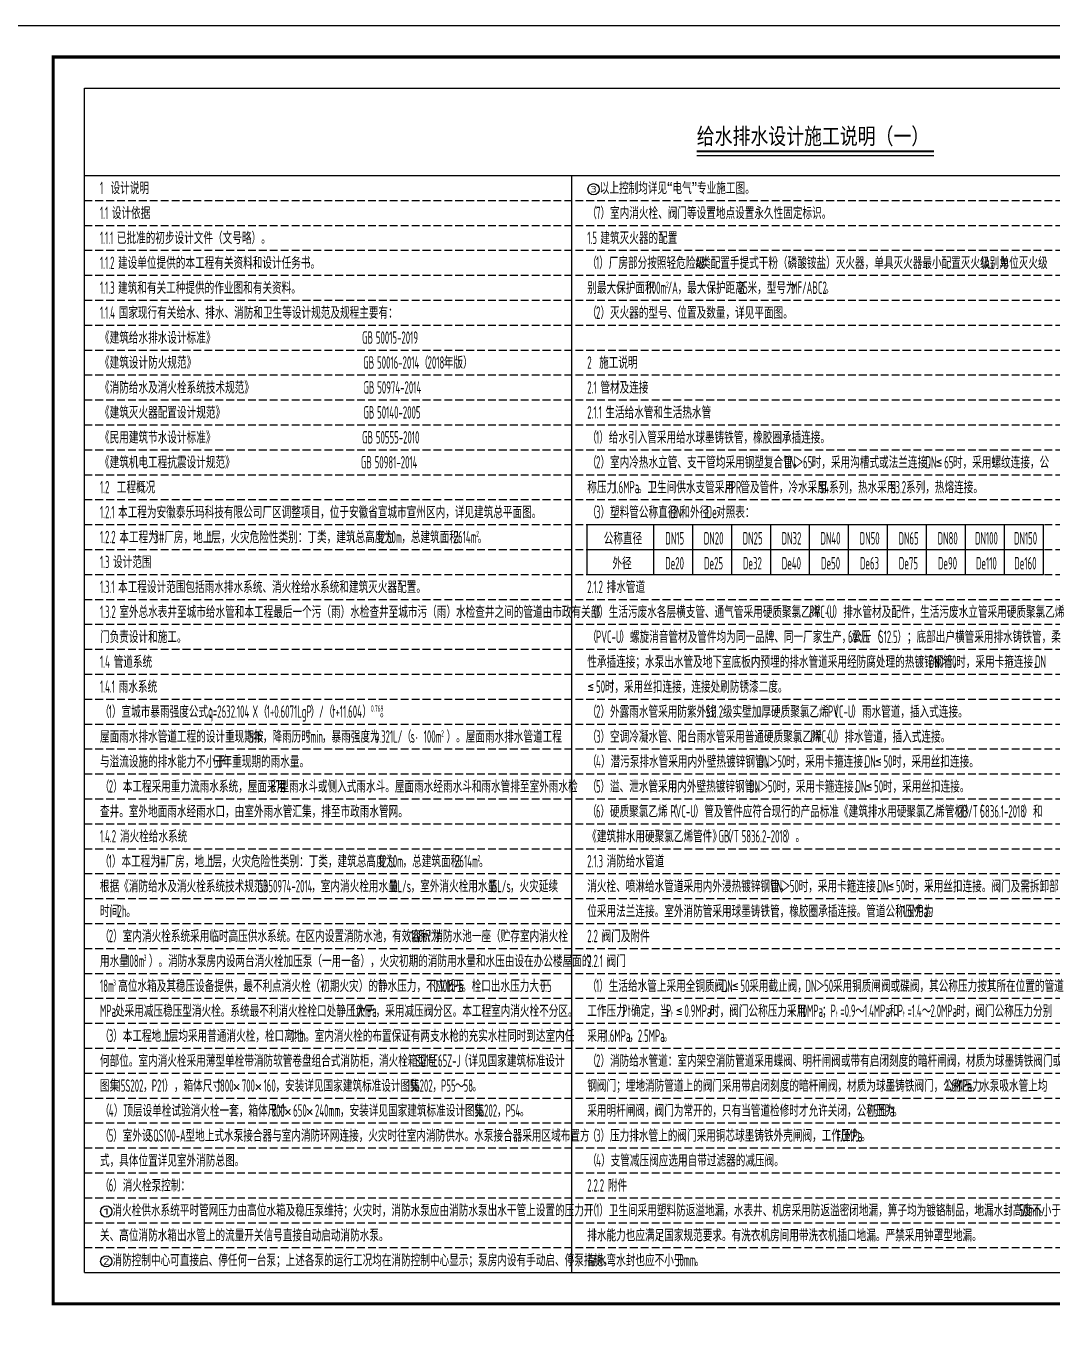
# Model space of a CAD drawing. Extents: x 12300 to 361047, y -1498650 to 1244242.
# Drawn here: x 231669 to 264593, y 133271 to 174796 of the extents above; entities that cross this region are included whole.
import ezdxf
from ezdxf.enums import TextEntityAlignment as Align

# ---------------------------------------------------------------- set-up
doc = ezdxf.new("R2010")
doc.units = 0
doc.header["$LTSCALE"] = 1000
doc.header["$MEASUREMENT"] = 0
doc.linetypes.add('DASH', pattern=[0.35, 0.25, -0.1])
for name, color, linetype in [('DIM_SYMB', 8, 'CONTINUOUS'), ('TEXT', 3, 'CONTINUOUS'), ('TWT_TITLE', 7, 'CONTINUOUS')]:
    doc.layers.add(name, color=color, linetype=linetype)
doc.styles.add('ht', font='simhei.ttf', dxfattribs={"width": 0.8})
doc.styles.get("Standard").update_dxf_attribs({"font": 'GBENOR', "bigfont": 'GBCBIG'})

msp = doc.modelspace()

# ---------------------------------------------------------------- linework, layer by layer
at = {"layer": 'DIM_SYMB', "color": 3, "const_width": 70}
msp.add_lwpolyline([(253192.3, 170773.4), (260801.3, 170773.4)], dxfattribs=at)
at = {"layer": 'DIM_SYMB', "color": 3}
msp.add_lwpolyline([(253192.3, 170633.4), (260801.3, 170633.4)], dxfattribs=at)
at = {"layer": 'TEXT', "color": 3}
for p, q in [((233546.8, 134796.1), (233546.8, 172796.1)), ((233546.8, 172796.1), (280446.8, 172796.1)), ((233546.8, 169996.1), (280446.8, 169996.1)), ((249180.2, 134796.1), (249180.2, 169996.1)), ((249680.2, 158796.1), (264313.5, 158796.1)), ((249680.2, 157196.1), (249680.2, 158796.1)), ((251813.5, 157196.1), (251813.5, 158796.1)), ((253063.5, 157196.1), (253063.5, 158796.1)), ((254313.5, 157196.1), (254313.5, 158796.1)), ((255563.5, 157196.1), (255563.5, 158796.1)), ((256813.5, 157196.1), (256813.5, 158796.1)), ((258063.5, 157196.1), (258063.5, 158796.1)), ((259313.5, 157196.1), (259313.5, 158796.1)), ((260563.5, 157196.1), (260563.5, 158796.1)), ((261813.5, 157196.1), (261813.5, 158796.1)), ((263063.5, 157196.1), (263063.5, 158796.1)), ((264313.5, 157196.1), (264313.5, 158796.1)), ((249680.2, 157996.1), (264313.5, 157996.1)), ((249680.2, 157196.1), (264313.5, 157196.1)), ((233546.8, 134796.1), (280446.8, 134796.1))]:
    msp.add_line(p, q, dxfattribs=at)
at = {"layer": 'TEXT', "color": 3, "linetype": 'DASH'}
for p, q in [((233546.8, 169196.1), (280446.8, 169196.1)), ((233546.8, 168396.1), (280446.8, 168396.1)), ((233546.8, 167596.1), (280446.8, 167596.1)), ((233546.8, 166796.1), (280446.8, 166796.1)), ((233546.8, 165996.1), (280446.8, 165996.1)), ((233546.8, 165196.1), (280446.8, 165196.1)), ((233546.8, 164396.1), (280446.8, 164396.1)), ((233546.8, 163596.1), (280446.8, 163596.1)), ((233546.8, 162796.1), (280446.8, 162796.1)), ((233546.8, 161996.1), (280446.8, 161996.1)), ((233546.8, 161196.1), (280446.8, 161196.1)), ((233546.8, 160396.1), (280446.8, 160396.1)), ((233546.8, 159596.1), (280446.8, 159596.1)), ((233546.8, 158796.1), (280446.8, 158796.1)), ((233546.8, 157996.1), (280446.8, 157996.1)), ((233546.8, 157196.1), (280446.8, 157196.1)), ((233546.8, 156396.1), (280446.8, 156396.1)), ((233546.8, 155596.1), (280446.8, 155596.1)), ((233546.8, 154796.1), (280446.8, 154796.1)), ((233546.8, 153996.1), (280446.8, 153996.1)), ((233546.8, 153196.1), (280446.8, 153196.1)), ((233546.8, 152396.1), (280446.8, 152396.1)), ((233546.8, 151596.1), (280446.8, 151596.1)), ((233546.8, 150796.1), (280446.8, 150796.1)), ((233546.8, 149996.1), (280446.8, 149996.1)), ((233546.8, 149196.1), (280446.8, 149196.1)), ((233546.8, 148396.1), (280446.8, 148396.1)), ((233546.8, 147596.1), (280446.8, 147596.1)), ((233546.8, 146796.1), (280446.8, 146796.1)), ((233546.8, 145996.1), (280446.8, 145996.1)), ((233546.8, 145196.1), (280446.8, 145196.1)), ((233546.8, 144396.1), (280446.8, 144396.1)), ((233546.8, 143596.1), (280446.8, 143596.1)), ((233546.8, 142796.1), (280446.8, 142796.1)), ((233546.8, 141996.1), (280446.8, 141996.1)), ((233546.8, 141196.1), (280446.8, 141196.1)), ((233546.8, 140396.1), (280446.8, 140396.1)), ((233546.8, 139596.1), (280446.8, 139596.1)), ((233546.8, 138796.1), (280446.8, 138796.1)), ((233546.8, 137996.1), (280446.8, 137996.1)), ((233546.8, 137196.1), (280446.8, 137196.1)), ((233546.8, 136396.1), (280446.8, 136396.1)), ((233546.8, 135596.1), (280446.8, 135596.1))]:
    msp.add_line(p, q, dxfattribs=at)
at = {"layer": 'TEXT', "color": 3}
for centre in [(249880.2, 169556.1), (234246.8, 136756.1), (234246.8, 135156.1)]:
    msp.add_circle(centre, 180, dxfattribs=at)
at = {"layer": 'TWT_TITLE', "color": 3}
msp.add_lwpolyline([(230046.8, 132796.1), (289446.8, 132796.1), (289446.8, 174796.1), (230046.8, 174796.1)], close=True, dxfattribs=at)
at = {"layer": 'TWT_TITLE', "color": 3, "const_width": 100}
msp.add_lwpolyline([(232546.8, 133796.1), (288446.8, 133796.1), (288446.8, 173796.1), (232546.8, 173796.1)], close=True, dxfattribs=at)

# ---------------------------------------------------------------- texts
at = {"layer": 'DIM_SYMB', "color": 3, "style": 'ht', "width": 0.8}
msp.add_text('给水排水设计施工说明（一）', height=525.738, dxfattribs=at).set_placement((253192.3, 170996.1))
at = {"layer": 'TEXT', "color": 3, "width": 0.6}
for s, height, p in [('1', 400, (234046.8, 169396.1)), ('1.1', 400, (234046.8, 168596.1)), ('7', 400, (249961, 168596.1)), ('1.1.1', 400, (234046.8, 167796.1)), ('1.5', 400, (249680.2, 167796.1)), ('1.1.2', 400, (234046.8, 166996.1)), ('1', 400, (249961, 166996.1)), ('A', 400, (253150.4, 166996.1)), ('1A', 400, (262317.6, 166996.1)), ('1.1.3', 400, (234046.8, 166196.1)), ('100m', 400, (251646.1, 166196.1)), ('2', 200, (252206.1, 166396.1)), ('/A', 400, (252254.7, 166196.1)), ('25', 400, (254540.6, 166196.1)), ('MF/ABC2', 400, (256224.9, 166196.1)), ('1.1.4', 400, (234046.8, 165396.1)), ('2', 400, (249961, 165396.1)), ('GB', 400, (242457, 164596.1)), ('50015-2019', 400, (242897, 164596.1)), ('GB', 400, (242495.3, 163796.1)), ('50016-2014', 400, (242935.3, 163796.1)), ('2018', 400, (244556.2, 163796.1)), ('2', 400, (249680.2, 163796.1)), ('GB', 400, (242500.4, 162996.1)), ('50974-2014', 400, (242940.4, 162996.1)), ('2.1', 400, (249680.2, 162996.1)), ('GB', 400, (242497.9, 162196.1)), ('50140-2005', 400, (242937.9, 162196.1)), ('2.1.1', 400, (249680.2, 162196.1)), ('GB', 400, (242457, 161396.1)), ('50555-2010', 400, (242897, 161396.1)), ('1', 400, (249961, 161396.1)), ('GB', 400, (242418.7, 160596.1)), ('50981-2014', 400, (242858.7, 160596.1)), ('2', 400, (249961, 160596.1)), ('DN', 400, (255998.9, 160596.1)), ('65', 400, (256599.7, 160596.1)), ('DN', 400, (260530.8, 160596.1)), ('65', 400, (261131.6, 160596.1)), ('1.2', 400, (234046.8, 159796.1)), ('1.6MPa', 400, (250522.7, 159796.1)), ('PPR', 400, (254111.2, 159796.1)), ('S4', 400, (257118.9, 159796.1)), ('S3.2', 400, (259404.8, 159796.1)), ('3', 400, (249961, 158996.1)), ('DN', 400, (252347.8, 158996.1)), ('De', 400, (253510.4, 158996.1)), ('DN15', 400, (252184.4, 158156.1)), ('DN20', 400, (253418.4, 158156.1)), ('DN25', 400, (254664.4, 158156.1)), ('DN32', 400, (255912.5, 158156.1)), ('DN40', 400, (257158.4, 158156.1)), ('DN50', 400, (258418.4, 158156.1)), ('DN65', 400, (259664.4, 158156.1)), ('DN80', 400, (260918.4, 158156.1)), ('DN100', 400, (262118.4, 158156.1)), ('DN150', 400, (263368.4, 158156.1)), ('1.3', 400, (234046.8, 157396.1)), ('De20', 400, (252178.4, 157356.1)), ('De25', 400, (253424.4, 157356.1)), ('De32', 400, (254672.5, 157356.1)), ('De40', 400, (255918.4, 157356.1)), ('De50', 400, (257178.4, 157356.1)), ('De63', 400, (258424.4, 157356.1)), ('De75', 400, (259674.4, 157356.1)), ('De90', 400, (260928.1, 157356.1)), ('De110', 400, (262148.4, 157356.1)), ('De160', 400, (263378.4, 157356.1)), ('1.3.1', 400, (234046.8, 156596.1)), ('2.1.2', 400, (249680.2, 156596.1)), ('1.3.2', 400, (234046.8, 155796.1)), ('1', 400, (249961, 155796.1)), ('PVC-U', 400, (256801.4, 155796.1)), ('PVC-U', 400, (249961, 154996.1)), ('6', 400, (258043.1, 154996.1)), ('S12.5', 400, (259025.7, 154996.1)), ('1.4', 400, (234046.8, 154196.1)), ('DN', 400, (260633.4, 154196.1)), ('50', 400, (261234.2, 154196.1)), ('DN', 400, (264041.9, 154196.1)), ('1.4.1', 400, (234046.8, 153396.1)), ('50', 400, (249961, 153396.1)), ('1', 400, (234327.7, 152596.1)), ('q=2632.104', 400, (237517, 152596.1)), ('X', 400, (238937, 152596.1)), ('1+0.6071LgP', 400, (239397.9, 152596.1)), ('/', 400, (241078.7, 152596.1)), ('t+11.604', 400, (241499.6, 152596.1)), ('0.769', 200, (242740.4, 152796.1)), ('2', 400, (249961, 152596.1)), ('S11.2', 400, (253471.2, 152596.1)), ('PVC-U', 400, (257401.4, 152596.1)), ('5', 400, (238821.3, 151796.1)), ('5min', 400, (240646.4, 151796.1)), ('4.321L/', 400, (242851.5, 151796.1)), ('s', 400, (244012.4, 151796.1)), ('100m', 400, (244433.7, 151796.1)), ('2', 200, (244993.7, 151996.1)), ('3', 400, (249961, 151796.1)), ('PVC-U', 400, (256841.4, 151796.1)), ('50', 400, (237697.9, 150996.1)), ('4', 400, (249958.6, 150996.1)), ('DN', 400, (255173.9, 150996.1)), ('50', 400, (255774.8, 150996.1)), ('DN', 400, (258582.4, 150996.1)), ('50', 400, (259183.3, 150996.1)), ('2', 400, (234327.7, 150196.1)), ('87', 400, (239523, 150196.1)), ('5', 400, (249958.6, 150196.1)), ('DN', 400, (254873.1, 150196.1)), ('50', 400, (255473.9, 150196.1)), ('DN', 400, (258281.6, 150196.1)), ('50', 400, (258882.4, 150196.1)), ('6', 400, (249958.6, 149396.1)), ('PVC-U', 400, (252345.4, 149396.1)), ('GB/T', 400, (261551, 149396.1)), ('5836.1-2018', 400, (262291, 149396.1)), ('1.4.2', 400, (234046.8, 148596.1)), ('GB/T', 400, (253890.5, 148596.1)), ('5836.2-2018', 400, (254630.5, 148596.1)), ('2.1.3', 400, (249680.2, 147796.1)), ('GB50974-2014', 400, (239102.1, 146996.1)), ('10L/s', 400, (243350.5, 146996.1)), ('15L/s', 400, (246538.7, 146996.1)), ('DN', 400, (255578, 146996.1)), ('50', 400, (256178.9, 146996.1)), ('DN', 400, (258986.5, 146996.1)), ('50', 400, (259587.4, 146996.1)), ('2h', 400, (234608.5, 146196.1)), ('1.6MPa', 400, (259790.8, 146196.1)), ('2', 400, (234327.7, 145396.1)), ('108m', 400, (244016.6, 145396.1)), ('3', 200, (244576.6, 145596.1)), ('2.2', 400, (249680.2, 145396.1)), ('108m', 400, (234889.4, 144596.1)), ('3', 200, (235449.4, 144796.1)), ('2.2.1', 400, (249680.2, 144596.1)), ('18m', 400, (234046.8, 143796.1)), ('3', 200, (234466.8, 143996.1)), ('0.10MPa', 400, (244741.6, 143796.1)), ('0.5', 400, (248189.3, 143796.1)), ('1', 400, (249961, 143796.1)), ('DN', 400, (253992.9, 143796.1)), ('50', 400, (254593.8, 143796.1)), ('DN', 400, (256678.9, 143796.1)), ('50', 400, (257279.7, 143796.1)), ('MPa', 400, (234046.8, 142996.1)), ('1.0MPa', 400, (242109.8, 142996.1)), ('Pt', 400, (250803.6, 142996.1)), ('P', 400, (252207, 142996.1)), ('0.9MPa', 400, (252797.8, 142996.1)), ('1.0MPa', 400, (256427, 142996.1)), ('P', 400, (257487.9, 142996.1)), ('=0.9', 400, (257797.9, 142996.1)), ('1.4MPa', 400, (258559.4, 142996.1)), ('P', 400, (259640.3, 142996.1)), ('=1.4', 400, (259950.3, 142996.1)), ('2.0MPa', 400, (260691.1, 142996.1)), ('t', 200, (252367, 142996.1)), ('t', 200, (257647.9, 142996.1)), ('t', 200, (259800.3, 142996.1)), ('3', 400, (234327.7, 142196.1)), ('1', 400, (236152.8, 142196.1)), ('1.1m', 400, (240184.7, 142196.1)), ('1.6MPa', 400, (250241.9, 142196.1)), ('2.5MPa', 400, (251302.7, 142196.1)), ('SG16E65Z-J', 400, (244157.5, 141396.1)), ('2', 400, (249961, 141396.1)), ('15S202', 400, (234608.5, 140596.1)), ('P21', 400, (235709.4, 140596.1)), ('1800', 400, (237794.5, 140596.1)), ('700', 400, (238595.3, 140596.1)), ('160', 400, (239296.2, 140596.1)), ('15S202', 400, (243889, 140596.1)), ('P55', 400, (244989.8, 140596.1)), ('58', 400, (245710.7, 140596.1)), ('1.6MPa', 400, (261195.1, 140596.1)), ('4', 400, (234327.7, 139796.1)), ('800', 400, (239543, 139796.1)), ('650', 400, (240243.8, 139796.1)), ('240mm', 400, (240944.7, 139796.1)), ('15S202', 400, (245957.5, 139796.1)), ('P54', 400, (247058.3, 139796.1)), ('2.5MPa', 400, (258667.4, 139796.1)), ('5', 400, (234327.7, 138996.1)), ('SQS100-A', 400, (235591.1, 138996.1)), ('3', 400, (249961, 138996.1)), ('1.0MPa', 400, (257684, 138996.1)), ('4', 400, (249961, 138196.1)), ('6', 400, (234327.7, 137396.1)), ('2.2.2', 400, (249680.2, 137396.1)), ('1', 400, (249961, 136596.1)), ('50mm', 400, (263541.9, 136596.1)), ('50mm', 400, (252488.7, 134996.1))]:
    msp.add_text(s, height=height, dxfattribs=at).set_placement(p)
at = {"layer": 'TEXT', "color": 3}
for s, height, p in [('设计说明', 385.82, (234386.8, 169396.1)), ('以上控制均详见“电气”专业施工图。', 385.816, (250080.2, 169396.1)), ('设计依据', 385.82, (234426.8, 168596.1)), ('（', 385.8, (249680.2, 168596.1)), ('）室内消火栓、阀门等设置地点设置永久性固定标识。', 385.816, (250101, 168596.1)), ('已批准的初步设计文件（文号略）。', 385.816, (234586.8, 167796.1)), ('建筑灭火器的配置', 385.82, (250100.2, 167796.1)), ('建设单位提供的本工程有关资料和设计任务书。', 385.816, (234626.8, 166996.1)), ('（', 385.8, (249680.2, 166996.1)), ('）厂房部分按照轻危险级', 385.816, (250061, 166996.1)), ('类配置手提式干粉（磷酸铵盐）灭火器，单具灭火器最小配置灭火级别为', 385.816, (253330.4, 166996.1)), ('，单位灭火级', 385.82, (262597.6, 166996.1)), ('建筑和有关工种提供的作业图和有关资料。', 385.816, (234626.8, 166196.1)), ('别最大保护面积', 385.82, (249680.2, 166196.1)), ('，最大保护距离', 385.82, (252574.7, 166196.1)), ('米，型号为', 385.82, (254820.6, 166196.1)), ('。', 385.8, (257304.9, 166196.1)), ('国家现行有关给水、排水、消防和卫生等设计规范及规程主要有：', 385.816, (234646.8, 165396.1)), ('（', 385.8, (249680.2, 165396.1)), ('）灭火器的型号、位置及数量，详见平面图。', 385.816, (250101, 165396.1)), ('《建筑给水排水设计标准》', 385.816, (234046.8, 164596.1)), ('《建筑设计防火规范》', 385.82, (234046.8, 163796.1)), ('（', 385.8, (244275.3, 163796.1)), ('年版）', 385.82, (245076.2, 163796.1)), ('施工说明', 385.82, (250060.2, 163796.1)), ('《消防给水及消火栓系统技术规范》', 385.816, (234046.8, 162996.1)), ('管材及连接', 385.82, (250100.2, 162996.1)), ('《建筑灭火器配置设计规范》', 385.816, (234046.8, 162196.1)), ('生活给水管和生活热水管', 385.816, (250260.2, 162196.1)), ('《民用建筑节水设计标准》', 385.816, (234046.8, 161396.1)), ('（', 385.8, (249680.2, 161396.1)), ('）给水引入管采用给水球墨铸铁管，橡胶圈承插连接。', 385.816, (250061, 161396.1)), ('《建筑机电工程抗震设计规范》', 385.816, (234046.8, 160596.1)), ('（', 385.8, (249680.2, 160596.1)), ('）室内冷热水立管、支干管均采用钢塑复合管，', 385.816, (250101, 160596.1)), ('＞', 385.8, (256318.9, 160596.1)), ('时，采用沟槽式或法兰连接，', 385.816, (256879.7, 160596.1)), ('≤', 385.8, (260850.8, 160596.1)), ('时，采用螺纹连接，公', 385.82, (261411.6, 160596.1)), ('工程概况', 385.82, (234586.8, 159796.1)), ('称压力', 385.82, (249680.2, 159796.1)), ('。卫生间供水支管采用', 385.82, (251302.7, 159796.1)), ('管及管件，冷水采用', 385.82, (254591.2, 159796.1)), ('系列，热水采用', 385.82, (257438.9, 159796.1)), ('系列，热熔连接。', 385.82, (259904.8, 159796.1)), ('（', 385.8, (249680.2, 158996.1)), ('）塑料管公称直径', 385.82, (250101, 158996.1)), ('和外径', 385.82, (252667.8, 158996.1)), ('对照表：', 385.82, (253810.4, 158996.1)), ('公称直径', 385.82, (250206.4, 158156.1)), ('设计范围', 385.82, (234466.8, 157396.1)), ('外径', 385.82, (250487.3, 157356.1)), ('本工程设计范围包括雨水排水系统、消火栓给水系统和建筑灭火器配置。', 385.816, (234626.8, 156596.1)), ('排水管道', 385.82, (250300.2, 156596.1)), ('室外总水表井至城市给水管和本工程最后一个污（雨）水检查井至城市污（雨）水检查井之间的管道由市政有关部', 385.816, (234666.8, 155796.1)), ('（', 385.8, (249680.2, 155796.1)), ('）生活污废水各层横支管、通气管采用硬质聚氯乙烯（', 385.816, (250061, 155796.1)), ('）排水管材及配件，生活污废水立管采用硬质聚氯乙烯', 385.816, (257581.4, 155796.1)), ('门负责设计和施工。', 385.82, (234046.8, 154996.1)), ('（', 385.8, (249680.2, 154996.1)), ('）螺旋消音管材及管件均为同一品牌、同一厂家生产，承压', 385.816, (250741, 154996.1)), ('公斤（', 385.82, (258183.1, 154996.1)), ('）；底部出户横管采用排水铸铁管，柔', 385.816, (259625.7, 154996.1)), ('管道系统', 385.82, (234486.8, 154196.1)), ('性承插连接；水泵出水管及地下室底板内预埋的排水管道采用经防腐处理的热镀锌钢管，', 385.816, (249680.2, 154196.1)), ('＞', 385.8, (260953.4, 154196.1)), ('时，采用卡箍连接，', 385.82, (261514.2, 154196.1)), ('雨水系统', 385.82, (234646.8, 153396.1)), ('≤', 385.8, (249680.2, 153396.1)), ('时，采用丝扣连接，连接处刷防锈漆二度。', 385.816, (250241, 153396.1)), ('（', 385.8, (234046.8, 152596.1)), ('）宣城市暴雨强度公式：', 385.816, (234427.7, 152596.1)), ('（', 385.8, (239117, 152596.1)), ('）', 385.8, (240797.9, 152596.1)), ('（', 385.8, (241218.7, 152596.1)), ('）', 385.8, (242459.6, 152596.1)), ('（', 385.8, (249680.2, 152596.1)), ('）外露雨水管采用防紫外线', 385.816, (250101, 152596.1)), ('级实壁加厚硬质聚氯乙烯（', 385.816, (254031.2, 152596.1)), ('）雨水管道，插入式连接。', 385.816, (258181.4, 152596.1)), ('。', 385.8, (243027.7, 152596.1)), ('屋面雨水排水管道工程的设计重现期按', 385.816, (234046.8, 151796.1)), ('年，降雨历时', 385.82, (238961.3, 151796.1)), ('，暴雨强度为', 385.82, (241166.4, 151796.1)), ('（', 385.8, (243731.5, 151796.1)), ('）。屋面雨水排水管道工程', 385.816, (245162.3, 151796.1)), ('（', 385.8, (249680.2, 151796.1)), ('）空调冷凝水管、阳台雨水管采用普通硬质聚氯乙烯（', 385.816, (250101, 151796.1)), ('）排水管道，插入式连接。', 385.816, (257621.4, 151796.1)), ('·', 385.8, (244152.9, 151796.1)), ('与溢流设施的排水能力不小于', 385.816, (234046.8, 150996.1)), ('年重现期的雨水量。', 385.82, (237977.9, 150996.1)), ('（', 385.8, (249677.8, 150996.1)), ('）潜污泵排水管采用内外壁热镀锌钢管，', 385.816, (250118.6, 150996.1)), ('＞', 385.8, (255493.9, 150996.1)), ('时，采用卡箍连接，', 385.82, (256054.8, 150996.1)), ('≤', 385.8, (258902.4, 150996.1)), ('时，采用丝扣连接。', 385.82, (259463.3, 150996.1)), ('（', 385.8, (234046.8, 150196.1)), ('）本工程采用重力流雨水系统，屋面采用', 385.816, (234467.7, 150196.1)), ('型雨水斗或侧入式雨水斗。屋面雨水经雨水斗和雨水管排至室外雨水检', 385.816, (239803, 150196.1)), ('（', 385.8, (249677.8, 150196.1)), ('）溢、泄水管采用内外壁热镀锌钢管，', 385.816, (250098.6, 150196.1)), ('＞', 385.8, (255193.1, 150196.1)), ('时，采用卡箍连接，', 385.82, (255753.9, 150196.1)), ('≤', 385.8, (258601.6, 150196.1)), ('时，采用丝扣连接。', 385.82, (259162.4, 150196.1)), ('查井。室外地面雨水经雨水口，由室外雨水管汇集，排至市政雨水管网。', 385.816, (234046.8, 149396.1)), ('（', 385.8, (249677.8, 149396.1)), ('）硬质聚氯乙烯（', 385.82, (250098.6, 149396.1)), ('）管及管件应符合现行的产品标准《建筑排水用硬聚氯乙烯管材》（', 385.816, (253125.4, 149396.1)), ('）和', 385.82, (263671, 149396.1)), ('消火栓给水系统', 385.82, (234686.8, 148596.1)), ('《建筑排水用硬聚氯乙烯管件》（', 385.816, (249677.8, 148596.1)), ('）。', 385.82, (256050.5, 148596.1)), ('消防给水管道', 385.82, (250300.2, 147796.1)), ('根据《消防给水及消火栓系统技术规范》', 385.816, (234046.8, 146996.1)), ('，室内消火栓用水量', 385.82, (240822.8, 146996.1)), ('，室外消火栓用水量', 385.82, (244011, 146996.1)), ('，火灾延续', 385.82, (247199.2, 146996.1)), ('消火栓、喷淋给水管道采用内外浸热镀锌钢管，', 385.816, (249680.2, 146996.1)), ('时，采用卡箍连接，', 385.82, (256458.9, 146996.1)), ('时，采用丝扣连接。阀门及需拆卸部', 385.816, (259867.4, 146996.1)), ('＞', 385.8, (255898, 146996.1)), ('≤', 385.8, (259306.5, 146996.1)), ('时间', 385.82, (234046.8, 146196.1)), ('位采用法兰连接。室外消防管采用球墨铸铁管，橡胶圈承插连接。管道公称压力为', 385.816, (249680.2, 146196.1)), ('。', 385.8, (234888.5, 146196.1)), ('。', 385.8, (260570.8, 146196.1)), ('（', 385.8, (234046.8, 145396.1)), ('）室内消火栓系统采用临时高压供水系统。在区内设置消防水池，有效容积为', 385.816, (234467.7, 145396.1)), ('消防水池一座（贮存室内消火栓', 385.816, (244740.8, 145396.1)), ('阀门及附件', 385.82, (250140.2, 145396.1)), ('用水量', 385.82, (234046.8, 144596.1)), ('）。消防水泵房内设两台消火栓加压泵（一用一备），火灾初期的消防用水量和水压由设在办公楼屋面的', 385.816, (235613.5, 144596.1)), ('阀门', 385.82, (250300.2, 144596.1)), ('高位水箱及其稳压设备提供，最不利点消火栓（初期火灾）的静水压力，不应低于', 385.816, (234631, 143796.1)), ('。栓口出水压力大于', 385.82, (245661.6, 143796.1)), ('（', 385.8, (249680.2, 143796.1)), ('）生活给水管上采用全铜质阀，', 385.816, (250061, 143796.1)), ('采用截止阀，', 385.82, (254873.8, 143796.1)), ('＞', 385.8, (256998.9, 143796.1)), ('采用铜质闸阀或碟阀，其公称压力按其所在位置的管道', 385.816, (257559.7, 143796.1)), ('≤', 385.8, (254312.9, 143796.1)), ('处采用减压稳压型消火栓。系统最不利消火栓栓口处静压大于', 385.816, (234526.8, 142996.1)), ('，采用减压阀分区。本工程室内消火栓不分区。', 385.816, (242889.8, 142996.1)), ('工作压力', 385.82, (249680.2, 142996.1)), ('确定，当', 385.82, (251083.6, 142996.1)), ('≤', 385.8, (252517, 142996.1)), ('时，阀门公称压力采用', 385.82, (253618.5, 142996.1)), ('；', 385.8, (257207, 142996.1)), ('～', 385.8, (258278.6, 142996.1)), ('和', 385.8, (259359.4, 142996.1)), ('～', 385.8, (260410.3, 142996.1)), ('时，阀门公称压力分别', 385.82, (261511.1, 142996.1)), ('（', 385.8, (234046.8, 142196.1)), ('）本工程地上', 385.82, (234467.7, 142196.1)), ('层均采用普通消火栓，栓口离地', 385.816, (236252.8, 142196.1)), ('。室内消火栓的布置保证有两支水枪的充实水柱同时到达室内任', 385.816, (240624.7, 142196.1)), ('采用', 385.82, (249680.2, 142196.1)), ('，', 385.8, (251021.9, 142196.1)), ('。', 385.8, (252122.7, 142196.1)), ('何部位。室内消火栓采用薄型单栓带消防软管卷盘组合式消防柜，消火栓箱型号：', 385.816, (234046.8, 141396.1)), ('（详见国家建筑标准设计', 385.816, (245557.5, 141396.1)), ('（', 385.8, (249680.2, 141396.1)), ('）消防给水管道：室内架空消防管道采用蝶阀、明杆闸阀或带有启闭刻度的暗杆闸阀，材质为球墨铸铁阀门或不锈', 385.816, (250101, 141396.1)), ('图集', 385.82, (234046.8, 140596.1)), ('），箱体尺寸', 385.82, (236109.4, 140596.1)), ('×', 385.8, (238314.5, 140596.1)), ('×', 385.8, (239015.3, 140596.1)), ('，安装详见国家建筑标准设计图集', 385.816, (239676.2, 140596.1)), ('～', 385.8, (245429.8, 140596.1)), ('钢阀门；埋地消防管道上的阀门采用带启闭刻度的暗杆闸阀，材质为球墨铸铁阀门，公称压力', 385.816, (249680.2, 140596.1)), ('。水泵吸水管上均', 385.82, (261975.1, 140596.1)), ('，', 385.8, (235428.5, 140596.1)), ('，', 385.8, (244709, 140596.1)), ('。', 385.8, (245990.7, 140596.1)), ('（', 385.8, (234046.8, 139796.1)), ('）顶层设单栓试验消火栓一套，箱体尺寸', 385.816, (234487.7, 139796.1)), ('×', 385.8, (239963, 139796.1)), ('×', 385.8, (240663.8, 139796.1)), ('，安装详见国家建筑标准设计图集', 385.816, (241744.7, 139796.1)), ('，', 385.8, (246777.5, 139796.1)), ('。', 385.8, (247518.3, 139796.1)), ('采用明杆闸阀，阀门为常开的，只有当管道检修时才允许关闭，公称压力', 385.816, (249680.2, 139796.1)), ('。', 385.8, (259487.4, 139796.1)), ('（', 385.8, (234046.8, 138996.1)), ('）室外设', 385.82, (234467.7, 138996.1)), ('型地上式水泵接合器与室内消防环网连接，火灾时往室内消防供水。水泵接合器采用区域布置方', 385.816, (236791.1, 138996.1)), ('（', 385.8, (249680.2, 138996.1)), ('）压力排水管上的阀门采用铜芯球墨铸铁外壳闸阀，工作压力', 385.816, (250101, 138996.1)), ('。', 385.8, (258464, 138996.1)), ('式，具体位置详见室外消防总图。', 385.816, (234046.8, 138196.1)), ('（', 385.8, (249680.2, 138196.1)), ('）支管减压阀应选用自带过滤器的减压阀。', 385.816, (250121, 138196.1)), ('（', 385.8, (234046.8, 137396.1)), ('）消火栓泵控制：', 385.82, (234467.7, 137396.1)), ('附件', 385.82, (250340.2, 137396.1)), ('消火栓供水系统平时管网压力由高位水箱及稳压泵维持；火灾时，消防水泵应由消防水泵出水干管上设置的压力开', 385.816, (234446.8, 136596.1)), ('（', 385.8, (249680.2, 136596.1)), ('）卫生间采用塑料防返溢地漏，水表井、机房采用防返溢密闭地漏，箅子均为镀铬制品，地漏水封高度不小于', 385.816, (250061, 136596.1)), ('。', 385.8, (264181.9, 136596.1)), ('关、高位消防水箱出水管上的流量开关信号直接自动启动消防水泵。', 385.816, (234046.8, 135796.1)), ('排水能力也应满足国家规范要求。有洗衣机房间用带洗衣机插口地漏。严禁采用钟罩型地漏。', 385.816, (249680.2, 135796.1)), ('消防控制中心可直接启、停任何一台泵；上述各泵的运行工况均在消防控制中心显示；泵房内设有手动启、停泵措施。', 385.816, (234446.8, 134996.1)), ('存水弯水封也应不小于', 385.82, (249680.2, 134996.1)), ('。', 385.8, (253128.7, 134996.1))]:
    msp.add_text(s, height=height, dxfattribs=at).set_placement(p)
for s, width, p, p2 in [('3', 1.714286, (249778.3, 169454.3), (249982, 169454.3)), ('1', 2.4, (234145, 136654.3), (234348.6, 136654.3)), ('2', 1.714286, (234145, 135054.3), (234348.6, 135054.3))]:
    msp.add_text(s, height=203.6, dxfattribs=dict(at, width=width)).set_placement(p, p2, align=Align.FIT)
at = {"layer": 'TEXT', "color": 1, "width": 0.6}
for s, height, p in [('1.2.1', 400, (234046.8, 158996.1)), ('1.2.2', 400, (234046.8, 158196.1)), ('3#', 400, (235790.2, 158196.1)), ('1', 400, (237514.5, 158196.1)), ('12.60m', 400, (242950.7, 158196.1)), ('2614m', 400, (245395.8, 158196.1)), ('2', 200, (246115.8, 158396.1)), ('1', 400, (234327.7, 147796.1)), ('3#', 400, (235831.9, 147796.1)), ('1', 400, (237556.2, 147796.1)), ('12.60m', 400, (242992.4, 147796.1)), ('2614m', 400, (245437.5, 147796.1)), ('2', 200, (246157.5, 147996.1))]:
    msp.add_text(s, height=height, dxfattribs=at).set_placement(p)
at = {"layer": 'TEXT', "color": 1}
for s, height, p in [('本工程为安徽泰乐玛科技有限公司厂区调整项目，位于安徽省宣城市宣州区内，详见建筑总平面图。', 385.816, (234626.8, 158996.1)), ('本工程为', 385.82, (234666.8, 158196.1)), ('厂房，地上', 385.82, (236110.2, 158196.1)), ('层，火灾危险性类别：丁类，建筑总高度为', 385.816, (237614.5, 158196.1)), ('，总建筑面积', 385.82, (243710.7, 158196.1)), ('。', 385.8, (246164.3, 158196.1)), ('（', 385.8, (234046.8, 147796.1)), ('）本工程为', 385.82, (234427.7, 147796.1)), ('厂房，地上', 385.82, (236151.9, 147796.1)), ('层，火灾危险性类别：丁类，建筑总高度为', 385.816, (237656.2, 147796.1)), ('，总建筑面积', 385.82, (243752.4, 147796.1)), ('。', 385.8, (246206, 147796.1))]:
    msp.add_text(s, height=height, dxfattribs=at).set_placement(p)

doc.saveas('drawing.dxf')
